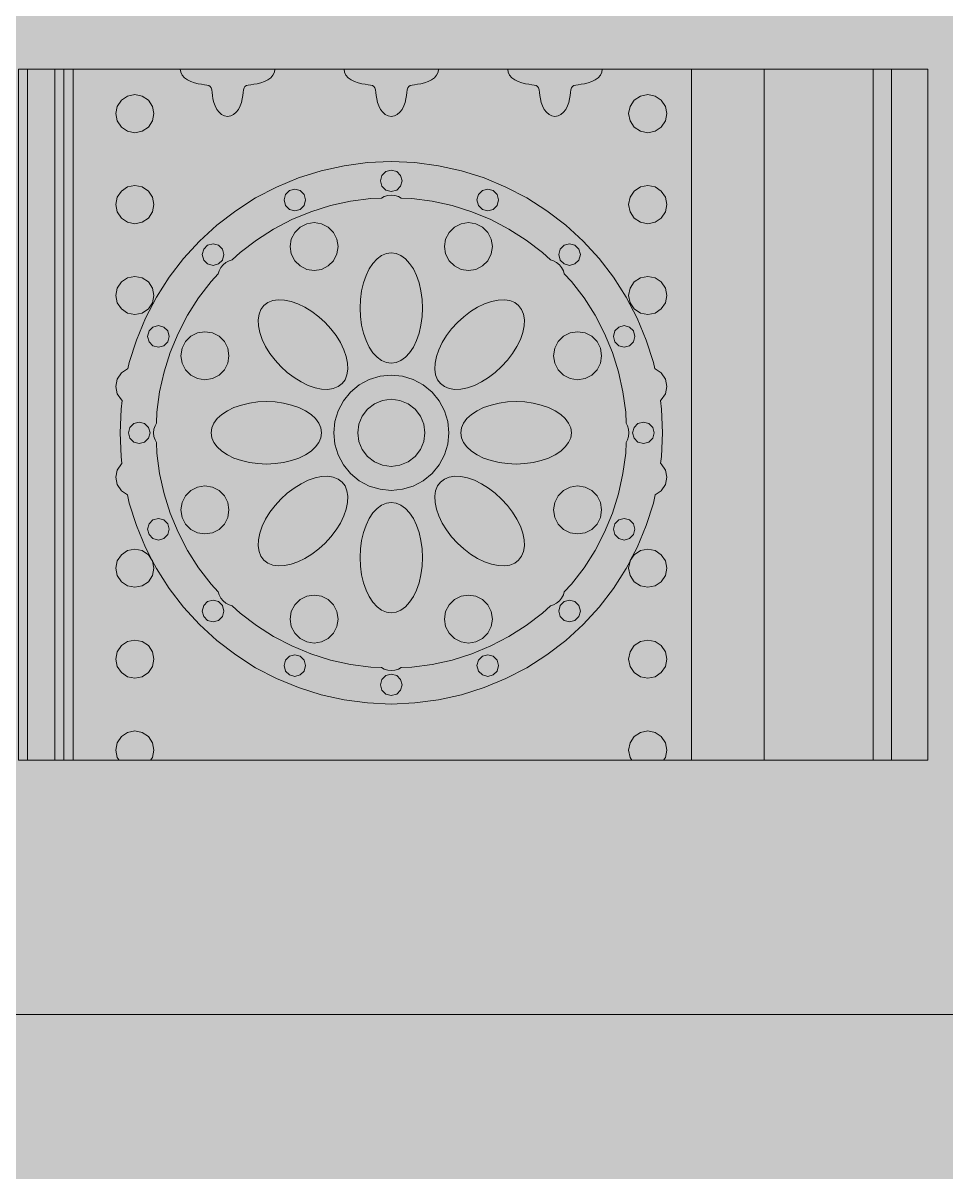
# Model space of a CAD drawing. Header units: millimetres. Extents: x -2412 to 16214, y -1176 to 12021.
# Drawn here: x 9469 to 10244, y 3486 to 4451 of the extents above; entities that cross this region are included whole.
import ezdxf

# ---------------------------------------------------------------- set-up
doc = ezdxf.new("R2010")
doc.units = ezdxf.units.MM
for name, color, linetype, lineweight, true_color in [('00_WHITE_BACKGROUND', 7, 'Continuous', 18, 0xffffff), ('01_STRUCTURE', 7, 'Continuous', 18, 0x000000), ('03_FRAMES_DOORS', 7, 'Continuous', 18, 0x000000), ('06_ORNAMENT', 7, 'Continuous', 18, 0x000000), ('07_RAILINGS', 7, 'Continuous', 18, 0x000000)]:
    doc.layers.add(name, color=color, linetype=linetype, lineweight=lineweight, true_color=true_color)

msp = doc.modelspace()

# ---------------------------------------------------------------- linework, layer by layer
at = {"layer": '00_WHITE_BACKGROUND', "lineweight": 18, "true_color": 0xffffff}
msp.add_solid([(-2412.2137, -1175.5725), (16213.7405, -1175.5725), (-2412.2137, 12015.2672), (16213.7405, 12015.2672)], dxfattribs=at)
at = {"layer": '01_STRUCTURE', "color": 7, "lineweight": 18, "true_color": 0x000000}
for points in [[(10183.2061, 4412.2137), (10183.2061, 3832.0611)], [(10198.4733, 3832.0611), (10229.0076, 3832.0611), (10229.0076, 4412.2137), (10198.4733, 4412.2137)]]:
    msp.add_lwpolyline(points, dxfattribs=at)
at = {"layer": '03_FRAMES_DOORS', "color": 7, "lineweight": 18, "true_color": 0x000000}
msp.add_lwpolyline([(9465.6489, 4412.2137), (9465.6489, 3832.0611), (9473.2824, 3832.0611), (9473.2824, 4412.2137)], close=True, dxfattribs=at)
for points in [[(9503.8168, 4412.2137), (9503.8168, 3832.0611)], [(9511.4504, 3832.0611), (9511.4504, 4412.2137)], [(10030.5344, 3832.0611), (10030.5344, 4412.2137)], [(10091.6031, 3832.0611), (10091.6031, 4412.2137)]]:
    msp.add_lwpolyline(points, dxfattribs=at)
at = {"layer": '06_ORNAMENT', "color": 7, "lineweight": 18, "true_color": 0x000000}
for points in [[(9601.5267, 4412.2137), (9601.9389, 4409.6336), (9603.1298, 4407.2061), (9605.0229, 4405.0076), (9607.4809, 4403.1756), (9610.3206, 4401.7252), (9613.3435, 4400.6718), (9616.3817, 4399.9542), (9619.2214, 4399.5115), (9621.7405, 4399.1908), (9623.8321, 4398.8702), (9625.4656, 4398.3969), (9626.626, 4397.6183), (9627.4046, 4396.458), (9627.8779, 4394.8244), (9628.1985, 4392.7328), (9628.5191, 4390.2137), (9628.9618, 4387.374), (9629.6794, 4384.3359), (9630.7328, 4381.313), (9632.1832, 4378.4733), (9634.0153, 4376.0153), (9636.2137, 4374.1221), (9638.6412, 4372.9313), (9641.2214, 4372.5191), (9643.8015, 4372.9313), (9646.229, 4374.1221), (9648.4275, 4376.0153), (9650.2595, 4378.4733), (9651.7099, 4381.313), (9652.7634, 4384.3359), (9653.4809, 4387.374), (9653.9237, 4390.2137), (9654.2443, 4392.7328), (9654.5649, 4394.8244), (9655.0382, 4396.458), (9655.8168, 4397.6183), (9656.9771, 4398.3969), (9658.6107, 4398.8702), (9660.7023, 4399.1908), (9663.2214, 4399.5115), (9666.0611, 4399.9542), (9669.0992, 4400.6718), (9672.1221, 4401.7252), (9674.9618, 4403.1756), (9677.4198, 4405.0076), (9679.313, 4407.2061), (9680.5038, 4409.6336), (9680.916, 4412.2137)], [(9738.9313, 4412.2137), (9739.3435, 4409.6336), (9740.5344, 4407.2061), (9742.4275, 4405.0076), (9744.8855, 4403.1756), (9747.7252, 4401.7252), (9750.7481, 4400.6718), (9753.7863, 4399.9542), (9756.626, 4399.5115), (9759.145, 4399.1908), (9761.2366, 4398.8702), (9762.8702, 4398.3969), (9764.0305, 4397.6183), (9764.8092, 4396.458), (9765.2824, 4394.8244), (9765.6031, 4392.7328), (9765.9237, 4390.2137), (9766.3664, 4387.374), (9767.084, 4384.3359), (9768.1374, 4381.313), (9769.5878, 4378.4733), (9771.4198, 4376.0153), (9773.6183, 4374.1221), (9776.0458, 4372.9313), (9778.626, 4372.5191), (9781.2061, 4372.9313), (9783.6336, 4374.1221), (9785.8321, 4376.0153), (9787.6641, 4378.4733), (9789.1145, 4381.313), (9790.1679, 4384.3359), (9790.8855, 4387.374), (9791.3282, 4390.2137), (9791.6489, 4392.7328), (9791.9695, 4394.8244), (9792.4427, 4396.458), (9793.2214, 4397.6183), (9794.3817, 4398.3969), (9796.0153, 4398.8702), (9798.1069, 4399.1908), (9800.626, 4399.5115), (9803.4656, 4399.9542), (9806.5038, 4400.6718), (9809.5267, 4401.7252), (9812.3664, 4403.1756), (9814.8244, 4405.0076), (9816.7176, 4407.2061), (9817.9084, 4409.6336), (9818.3206, 4412.2137)], [(9547.3282, 4374.855), (9548.5496, 4368.7328), (9552.0305, 4363.5267), (9557.2214, 4360.0458), (9563.3588, 4358.8244), (9569.4962, 4360.0458), (9574.687, 4363.5267), (9578.1679, 4368.7328), (9579.3893, 4374.855), (9578.1679, 4380.9924), (9574.687, 4386.1985), (9569.4962, 4389.6641), (9563.3588, 4390.8855), (9557.2214, 4389.6641), (9552.0305, 4386.1985), (9548.5496, 4380.9924)], [(9977.8626, 4374.855), (9979.084, 4368.7328), (9982.5649, 4363.5267), (9987.7557, 4360.0458), (9993.8931, 4358.8244), (10000.0305, 4360.0458), (10005.2214, 4363.5267), (10008.7023, 4368.7328), (10009.9237, 4374.855), (10008.7023, 4380.9924), (10005.2214, 4386.1985), (10000.0305, 4389.6641), (9993.8931, 4390.8855), (9987.7557, 4389.6641), (9982.5649, 4386.1985), (9979.084, 4380.9924)], [(9769.5573, 4318.4733), (9770.7786, 4313.9389), (9774.0916, 4310.626), (9778.626, 4309.4046), (9783.1603, 4310.626), (9786.4733, 4313.9389), (9787.6947, 4318.4733), (9786.4733, 4323.0076), (9783.1603, 4326.3206), (9778.626, 4327.542), (9774.0916, 4326.3206), (9770.7786, 4323.0076)], [(9547.3282, 4298.5191), (9548.5496, 4292.3969), (9552.0305, 4287.1908), (9557.2214, 4283.7099), (9563.3588, 4282.4885), (9569.4962, 4283.7099), (9574.687, 4287.1908), (9578.1679, 4292.3969), (9579.3893, 4298.5191), (9578.1679, 4304.6565), (9574.687, 4309.8626), (9569.4962, 4313.3282), (9563.3588, 4314.5496), (9557.2214, 4313.3282), (9552.0305, 4309.8626), (9548.5496, 4304.6565)], [(9977.8626, 4298.5191), (9979.084, 4292.3969), (9982.5649, 4287.1908), (9987.7557, 4283.7099), (9993.8931, 4282.4885), (10000.0305, 4283.7099), (10005.2214, 4287.1908), (10008.7023, 4292.3969), (10009.9237, 4298.5191), (10008.7023, 4304.6565), (10005.2214, 4309.8626), (10000.0305, 4313.3282), (9993.8931, 4314.5496), (9987.7557, 4313.3282), (9982.5649, 4309.8626), (9979.084, 4304.6565)], [(9579.1145, 4106.8702), (9579.4198, 4103.8779), (9580.3053, 4100.9466), (9581.4809, 4098.687), (9581.8779, 4089.6641), (9584.1374, 4072.5802), (9587.8626, 4055.7557), (9593.0382, 4039.3282), (9599.6336, 4023.4046), (9607.5878, 4008.1221), (9616.8397, 3993.5878), (9627.3282, 3979.9237), (9633.4351, 3973.2672), (9634.1985, 3970.8092), (9635.6489, 3968.1221), (9637.5573, 3965.8015), (9639.8779, 3963.8931), (9642.5649, 3962.4427), (9645.0229, 3961.6794), (9651.6794, 3955.5725), (9665.3435, 3945.084), (9679.8779, 3935.8321), (9695.1603, 3927.8779), (9711.084, 3921.2824), (9727.5115, 3916.1069), (9744.3359, 3912.3817), (9761.4198, 3910.1221), (9770.4427, 3909.7252), (9772.7023, 3908.5496), (9775.6336, 3907.6489), (9778.626, 3907.3588), (9781.6183, 3907.6489), (9784.5496, 3908.5496), (9786.8092, 3909.7252), (9795.8321, 3910.1221), (9812.916, 3912.3817), (9829.7405, 3916.1069), (9846.1679, 3921.2824), (9862.0916, 3927.8779), (9877.374, 3935.8321), (9891.9084, 3945.084), (9905.5725, 3955.5725), (9912.229, 3961.6794), (9914.687, 3962.4427), (9917.374, 3963.8931), (9919.6947, 3965.8015), (9921.6031, 3968.1221), (9923.0534, 3970.8092), (9923.8168, 3973.2672), (9929.9237, 3979.9237), (9940.4122, 3993.5878), (9949.6641, 4008.1221), (9957.6183, 4023.4046), (9964.2137, 4039.3282), (9969.3893, 4055.7557), (9973.1145, 4072.5802), (9975.374, 4089.6641), (9975.771, 4098.687), (9976.9466, 4100.9466), (9977.8473, 4103.8779), (9978.1374, 4106.8702), (9977.8473, 4109.8626), (9976.9466, 4112.7939), (9975.771, 4115.0534), (9975.374, 4124.0763), (9973.1145, 4141.1603), (9969.3893, 4157.9847), (9964.2137, 4174.4122), (9957.6183, 4190.3359), (9949.6641, 4205.6183), (9940.4122, 4220.1527), (9929.9237, 4233.8168), (9923.8168, 4240.4733), (9923.0534, 4242.9313), (9921.6031, 4245.6183), (9919.6947, 4247.9389), (9917.374, 4249.8473), (9914.687, 4251.2977), (9912.229, 4252.0611), (9905.5725, 4258.1679), (9891.9084, 4268.6565), (9877.374, 4277.9084), (9862.0916, 4285.8626), (9846.1679, 4292.458), (9829.7405, 4297.6336), (9812.916, 4301.3588), (9795.8321, 4303.6183), (9786.8092, 4304.0153), (9784.5496, 4305.1908), (9781.6183, 4306.0763), (9778.626, 4306.3817), (9775.6336, 4306.0763), (9772.7023, 4305.1908), (9770.4427, 4304.0153), (9761.4198, 4303.6183), (9744.3359, 4301.3588), (9727.5115, 4297.6336), (9711.084, 4292.458), (9695.1603, 4285.8626), (9679.8779, 4277.9084), (9665.3435, 4268.6565), (9651.6794, 4258.1679), (9645.0229, 4252.0611), (9642.5649, 4251.2977), (9639.8779, 4249.8473), (9637.5573, 4247.9389), (9635.6489, 4245.6183), (9634.1985, 4242.9313), (9633.4351, 4240.4733), (9627.3282, 4233.8168), (9616.8397, 4220.1527), (9607.5878, 4205.6183), (9599.6336, 4190.3359), (9593.0382, 4174.4122), (9587.8626, 4157.9847), (9584.1374, 4141.1603), (9581.8779, 4124.0763), (9581.4809, 4115.0534), (9580.3053, 4112.7939), (9579.4198, 4109.8626)], [(9688.5802, 4302.3664), (9689.8015, 4297.8321), (9693.1145, 4294.5191), (9697.6489, 4293.2977), (9702.1832, 4294.5191), (9705.4962, 4297.8321), (9706.7176, 4302.3664), (9705.4962, 4306.9008), (9702.1832, 4310.2137), (9697.6489, 4311.4351), (9693.1145, 4310.2137), (9689.8015, 4306.9008)], [(9850.5344, 4302.3664), (9851.7557, 4297.8321), (9855.0687, 4294.5191), (9859.6031, 4293.2977), (9864.1374, 4294.5191), (9867.4504, 4297.8321), (9868.6718, 4302.3664), (9867.4504, 4306.9008), (9864.1374, 4310.2137), (9859.6031, 4311.4351), (9855.0687, 4310.2137), (9851.7557, 4306.9008)], [(9693.6947, 4263.2672), (9694.6718, 4257.0382), (9697.542, 4251.4198), (9702, 4246.9618), (9707.6183, 4244.1069), (9713.8473, 4243.1145), (9720.0763, 4244.1069), (9725.6947, 4246.9618), (9730.1527, 4251.4198), (9733.0076, 4257.0382), (9734, 4263.2672), (9733.0076, 4269.4962), (9730.1527, 4275.1145), (9725.6947, 4279.5725), (9720.0763, 4282.4275), (9713.8473, 4283.4198), (9707.6183, 4282.4275), (9702, 4279.5725), (9697.542, 4275.1145), (9694.6718, 4269.4962)], [(9823.2519, 4263.2672), (9824.2443, 4257.0382), (9827.0992, 4251.4198), (9831.5573, 4246.9618), (9837.1756, 4244.1069), (9843.4046, 4243.1145), (9849.6336, 4244.1069), (9855.2519, 4246.9618), (9859.7099, 4251.4198), (9862.5802, 4257.0382), (9863.5573, 4263.2672), (9862.5802, 4269.4962), (9859.7099, 4275.1145), (9855.2519, 4279.5725), (9849.6336, 4282.4275), (9843.4046, 4283.4198), (9837.1756, 4282.4275), (9831.5573, 4279.5725), (9827.0992, 4275.1145), (9824.2443, 4269.4962)], [(9619.9389, 4256.4885), (9621.145, 4251.9542), (9624.4733, 4248.6412), (9629.0076, 4247.4198), (9633.542, 4248.6412), (9636.855, 4251.9542), (9638.0763, 4256.4885), (9636.855, 4261.0229), (9633.542, 4264.3511), (9629.0076, 4265.5573), (9624.4733, 4264.3511), (9621.145, 4261.0229)], [(9919.1908, 4256.4885), (9920.3969, 4251.9542), (9923.7252, 4248.6412), (9928.2595, 4247.4198), (9932.7939, 4248.6412), (9936.1069, 4251.9542), (9937.3282, 4256.4885), (9936.1069, 4261.0229), (9932.7939, 4264.3511), (9928.2595, 4265.5573), (9923.7252, 4264.3511), (9920.3969, 4261.0229)], [(9752.4275, 4211.6641), (9752.7481, 4204.4122), (9753.7099, 4197.3435), (9755.2824, 4190.626), (9757.4351, 4184.4122), (9760.1069, 4178.8855), (9763.2214, 4174.1679), (9766.7328, 4170.3664), (9770.5344, 4167.5878), (9774.5344, 4165.8779), (9778.626, 4165.313), (9782.7176, 4165.8779), (9786.7176, 4167.5878), (9790.5191, 4170.3664), (9794.0305, 4174.1679), (9797.145, 4178.8855), (9799.8168, 4184.4122), (9801.9695, 4190.626), (9803.542, 4197.3435), (9804.5038, 4204.4122), (9804.8244, 4211.6641), (9804.5038, 4218.916), (9803.542, 4225.9847), (9801.9695, 4232.7023), (9799.8168, 4238.916), (9797.145, 4244.4427), (9794.0305, 4249.1603), (9790.5191, 4252.9618), (9786.7176, 4255.7405), (9782.7176, 4257.4504), (9778.626, 4258.0153), (9774.5344, 4257.4504), (9770.5344, 4255.7405), (9766.7328, 4252.9618), (9763.2214, 4249.1603), (9760.1069, 4244.4427), (9757.4351, 4238.916), (9755.2824, 4232.7023), (9753.7099, 4225.9847), (9752.7481, 4218.916)], [(9547.3282, 4222.1832), (9548.5496, 4216.0611), (9552.0305, 4210.855), (9557.2214, 4207.374), (9563.3588, 4206.1527), (9569.4962, 4207.374), (9574.687, 4210.855), (9578.1679, 4216.0611), (9579.3893, 4222.1832), (9578.1679, 4228.3206), (9574.687, 4233.5267), (9569.4962, 4236.9924), (9563.3588, 4238.2137), (9557.2214, 4236.9924), (9552.0305, 4233.5267), (9548.5496, 4228.3206)], [(9977.8626, 4222.1832), (9979.084, 4216.0611), (9982.5649, 4210.855), (9987.7557, 4207.374), (9993.8931, 4206.1527), (10000.0305, 4207.374), (10005.2214, 4210.855), (10008.7023, 4216.0611), (10009.9237, 4222.1832), (10008.7023, 4228.3206), (10005.2214, 4233.5267), (10000.0305, 4236.9924), (9993.8931, 4238.2137), (9987.7557, 4236.9924), (9982.5649, 4233.5267), (9979.084, 4228.3206)], [(9666.916, 4201.7557), (9667.1145, 4196.5954), (9668.2443, 4191.0534), (9670.2748, 4185.2519), (9673.145, 4179.3435), (9676.7786, 4173.4809), (9681.0992, 4167.8015), (9686, 4162.4427), (9691.3588, 4157.542), (9697.0382, 4153.2214), (9702.9008, 4149.5878), (9708.8092, 4146.7176), (9714.5954, 4144.7023), (9720.1527, 4143.5725), (9725.313, 4143.3588), (9729.9695, 4144.0763), (9734, 4145.6947), (9737.2977, 4148.1985), (9739.8015, 4151.4962), (9741.4198, 4155.5267), (9742.1374, 4160.1832), (9741.9237, 4165.3435), (9740.7939, 4170.9008), (9738.7786, 4176.687), (9735.9084, 4182.5954), (9732.2748, 4188.458), (9727.9542, 4194.1374), (9723.0534, 4199.4962), (9717.6947, 4204.3969), (9712.0153, 4208.7176), (9706.1527, 4212.3511), (9700.2443, 4215.2214), (9694.4427, 4217.2519), (9688.9008, 4218.3817), (9683.7405, 4218.5802), (9679.084, 4217.8626), (9675.0534, 4216.2443), (9671.7557, 4213.7405), (9669.2519, 4210.4427), (9667.6336, 4206.4122)], [(9815.1145, 4160.1832), (9815.8321, 4155.5267), (9817.4504, 4151.4962), (9819.9542, 4148.1985), (9823.2519, 4145.6947), (9827.2824, 4144.0763), (9831.9389, 4143.3588), (9837.0992, 4143.5725), (9842.6565, 4144.7023), (9848.4427, 4146.7176), (9854.3511, 4149.5878), (9860.2137, 4153.2214), (9865.8931, 4157.542), (9871.2519, 4162.4427), (9876.1527, 4167.8015), (9880.4733, 4173.4809), (9884.1069, 4179.3435), (9886.9771, 4185.2519), (9889.0076, 4191.0534), (9890.1374, 4196.5954), (9890.3359, 4201.7557), (9889.6183, 4206.4122), (9888, 4210.4427), (9885.4962, 4213.7405), (9882.1985, 4216.2443), (9878.1679, 4217.8626), (9873.5267, 4218.5802), (9868.3511, 4218.3817), (9862.8092, 4217.2519), (9857.0076, 4215.2214), (9851.0992, 4212.3511), (9845.2366, 4208.7176), (9839.5573, 4204.3969), (9834.1985, 4199.4962), (9829.2977, 4194.1374), (9824.9771, 4188.458), (9821.3435, 4182.5954), (9818.4733, 4176.687), (9816.458, 4170.9008), (9815.3282, 4165.3435)], [(9574.0611, 4187.8473), (9575.2824, 4183.313), (9578.5954, 4180), (9583.1298, 4178.7786), (9587.6641, 4180), (9590.9771, 4183.313), (9592.1985, 4187.8473), (9590.9771, 4192.3817), (9587.6641, 4195.6947), (9583.1298, 4196.916), (9578.5954, 4195.6947), (9575.2824, 4192.3817)], [(9602.0763, 4171.6489), (9603.0687, 4165.4198), (9605.9237, 4159.8015), (9610.3817, 4155.3435), (9616, 4152.4885), (9622.229, 4151.4962), (9628.458, 4152.4885), (9634.0763, 4155.3435), (9638.5344, 4159.8015), (9641.3893, 4165.4198), (9642.3817, 4171.6489), (9641.3893, 4177.8779), (9638.5344, 4183.4962), (9634.0763, 4187.9542), (9628.458, 4190.8244), (9622.229, 4191.8015), (9616, 4190.8244), (9610.3817, 4187.9542), (9605.9237, 4183.4962), (9603.0687, 4177.8779)], [(9914.8702, 4171.6489), (9915.8626, 4165.4198), (9918.7176, 4159.8015), (9923.1756, 4155.3435), (9928.7939, 4152.4885), (9935.0229, 4151.4962), (9941.2519, 4152.4885), (9946.8702, 4155.3435), (9951.3282, 4159.8015), (9954.1832, 4165.4198), (9955.1756, 4171.6489), (9954.1832, 4177.8779), (9951.3282, 4183.4962), (9946.8702, 4187.9542), (9941.2519, 4190.8244), (9935.0229, 4191.8015), (9928.7939, 4190.8244), (9923.1756, 4187.9542), (9918.7176, 4183.4962), (9915.8626, 4177.8779)], [(9965.0534, 4187.8473), (9966.2748, 4183.313), (9969.5878, 4180), (9974.1221, 4178.7786), (9978.6565, 4180), (9981.9695, 4183.313), (9983.1908, 4187.8473), (9981.9695, 4192.3817), (9978.6565, 4195.6947), (9974.1221, 4196.916), (9969.5878, 4195.6947), (9966.2748, 4192.3817)], [(9730.2595, 4106.8702), (9731.1908, 4097.4351), (9733.9389, 4088.3664), (9738.4122, 4080), (9744.4275, 4072.6718), (9751.7557, 4066.6565), (9760.1221, 4062.1832), (9769.1908, 4059.4351), (9778.626, 4058.5038), (9788.0611, 4059.4351), (9797.1298, 4062.1832), (9805.4962, 4066.6565), (9812.8244, 4072.6718), (9818.8397, 4080), (9823.313, 4088.3664), (9826.0611, 4097.4351), (9826.9924, 4106.8702), (9826.0611, 4116.3053), (9823.313, 4125.374), (9818.8397, 4133.7405), (9812.8244, 4141.0687), (9805.4962, 4147.084), (9797.1298, 4151.5573), (9788.0611, 4154.3053), (9778.626, 4155.2366), (9769.1908, 4154.3053), (9760.1221, 4151.5573), (9751.7557, 4147.084), (9744.4275, 4141.0687), (9738.4122, 4133.7405), (9733.9389, 4125.374), (9731.1908, 4116.3053)], [(9627.4809, 4106.8702), (9628.0458, 4102.7786), (9629.7557, 4098.7786), (9632.5344, 4094.9771), (9636.3359, 4091.4656), (9641.0534, 4088.3511), (9646.5802, 4085.6794), (9652.7939, 4083.5267), (9659.5115, 4081.9542), (9666.5802, 4080.9924), (9673.8321, 4080.6718), (9681.084, 4080.9924), (9688.1527, 4081.9542), (9694.8702, 4083.5267), (9701.084, 4085.6794), (9706.6107, 4088.3511), (9711.3282, 4091.4656), (9715.1298, 4094.9771), (9717.9084, 4098.7786), (9719.6183, 4102.7786), (9720.1832, 4106.8702), (9719.6183, 4110.9618), (9717.9084, 4114.9618), (9715.1298, 4118.7634), (9711.3282, 4122.2748), (9706.6107, 4125.3893), (9701.084, 4128.0611), (9694.8702, 4130.2137), (9688.1527, 4131.7863), (9681.084, 4132.7481), (9673.8321, 4133.0687), (9666.5802, 4132.7481), (9659.5115, 4131.7863), (9652.7939, 4130.2137), (9646.5802, 4128.0611), (9641.0534, 4125.3893), (9636.3359, 4122.2748), (9632.5344, 4118.7634), (9629.7557, 4114.9618), (9628.0458, 4110.9618)], [(9750.4122, 4106.8702), (9751.374, 4099.5725), (9754.1985, 4092.7634), (9758.6718, 4086.916), (9764.5191, 4082.4427), (9771.3282, 4079.6183), (9778.626, 4078.6565), (9785.9237, 4079.6183), (9792.7328, 4082.4427), (9798.5802, 4086.916), (9803.0534, 4092.7634), (9805.8779, 4099.5725), (9806.8397, 4106.8702), (9805.8779, 4114.1679), (9803.0534, 4120.9771), (9798.5802, 4126.8244), (9792.7328, 4131.2977), (9785.9237, 4134.1221), (9778.626, 4135.084), (9771.3282, 4134.1221), (9764.5191, 4131.2977), (9758.6718, 4126.8244), (9754.1985, 4120.9771), (9751.374, 4114.1679)], [(9837.0687, 4106.8702), (9837.6336, 4102.7786), (9839.3435, 4098.7786), (9842.1221, 4094.9771), (9845.9237, 4091.4656), (9850.6412, 4088.3511), (9856.1679, 4085.6794), (9862.3817, 4083.5267), (9869.0992, 4081.9542), (9876.1679, 4080.9924), (9883.4198, 4080.6718), (9890.6718, 4080.9924), (9897.7405, 4081.9542), (9904.458, 4083.5267), (9910.6718, 4085.6794), (9916.1985, 4088.3511), (9920.916, 4091.4656), (9924.7176, 4094.9771), (9927.4962, 4098.7786), (9929.2061, 4102.7786), (9929.771, 4106.8702), (9929.2061, 4110.9618), (9927.4962, 4114.9618), (9924.7176, 4118.7634), (9920.916, 4122.2748), (9916.1985, 4125.3893), (9910.6718, 4128.0611), (9904.458, 4130.2137), (9897.7405, 4131.7863), (9890.6718, 4132.7481), (9883.4198, 4133.0687), (9876.1679, 4132.7481), (9869.0992, 4131.7863), (9862.3817, 4130.2137), (9856.1679, 4128.0611), (9850.6412, 4125.3893), (9845.9237, 4122.2748), (9842.1221, 4118.7634), (9839.3435, 4114.9618), (9837.6336, 4110.9618)], [(9557.9542, 4106.8702), (9559.1756, 4102.3359), (9562.4885, 4099.0229), (9567.0229, 4097.8015), (9571.5573, 4099.0229), (9574.8702, 4102.3359), (9576.0916, 4106.8702), (9574.8702, 4111.4046), (9571.5573, 4114.7176), (9567.0229, 4115.9389), (9562.4885, 4114.7176), (9559.1756, 4111.4046)], [(9981.1603, 4106.8702), (9982.3817, 4102.3359), (9985.6947, 4099.0229), (9990.229, 4097.8015), (9994.7634, 4099.0229), (9998.0763, 4102.3359), (9999.2977, 4106.8702), (9998.0763, 4111.4046), (9994.7634, 4114.7176), (9990.229, 4115.9389), (9985.6947, 4114.7176), (9982.3817, 4111.4046)], [(9602.0763, 4042.0916), (9603.0687, 4035.8626), (9605.9237, 4030.2443), (9610.3817, 4025.7863), (9616, 4022.916), (9622.229, 4021.9389), (9628.458, 4022.916), (9634.0763, 4025.7863), (9638.5344, 4030.2443), (9641.3893, 4035.8626), (9642.3817, 4042.0916), (9641.3893, 4048.3206), (9638.5344, 4053.9389), (9634.0763, 4058.3969), (9628.458, 4061.2519), (9622.229, 4062.2443), (9616, 4061.2519), (9610.3817, 4058.3969), (9605.9237, 4053.9389), (9603.0687, 4048.3206)], [(9666.916, 4011.9695), (9667.6336, 4007.3282), (9669.2519, 4003.2977), (9671.7557, 4000), (9675.0534, 3997.4962), (9679.084, 3995.8779), (9683.7405, 3995.1603), (9688.9008, 3995.3588), (9694.4427, 3996.4885), (9700.2443, 3998.5191), (9706.1527, 4001.3893), (9712.0153, 4005.0229), (9717.6947, 4009.3435), (9723.0534, 4014.2443), (9727.9542, 4019.6031), (9732.2748, 4025.2824), (9735.9084, 4031.145), (9738.7786, 4037.0534), (9740.7939, 4042.8397), (9741.9237, 4048.3969), (9742.1374, 4053.5573), (9741.4198, 4058.2137), (9739.8015, 4062.2443), (9737.2977, 4065.542), (9734, 4068.0458), (9729.9695, 4069.6641), (9725.313, 4070.3817), (9720.1527, 4070.1679), (9714.5954, 4069.0382), (9708.8092, 4067.0229), (9702.9008, 4064.1527), (9697.0382, 4060.5191), (9691.3588, 4056.1985), (9686, 4051.2977), (9681.0992, 4045.9389), (9676.7786, 4040.2595), (9673.145, 4034.3969), (9670.2748, 4028.4885), (9668.2443, 4022.687), (9667.1145, 4017.145)], [(9815.1145, 4053.5573), (9815.3282, 4048.3969), (9816.458, 4042.8397), (9818.4733, 4037.0534), (9821.3435, 4031.145), (9824.9771, 4025.2824), (9829.2977, 4019.6031), (9834.1985, 4014.2443), (9839.5573, 4009.3435), (9845.2366, 4005.0229), (9851.0992, 4001.3893), (9857.0076, 3998.5191), (9862.8092, 3996.4885), (9868.3511, 3995.3588), (9873.5267, 3995.1603), (9878.1679, 3995.8779), (9882.1985, 3997.4962), (9885.4962, 4000), (9888, 4003.2977), (9889.6183, 4007.3282), (9890.3359, 4011.9695), (9890.1374, 4017.145), (9889.0076, 4022.687), (9886.9771, 4028.4885), (9884.1069, 4034.3969), (9880.4733, 4040.2595), (9876.1527, 4045.9389), (9871.2519, 4051.2977), (9865.8931, 4056.1985), (9860.2137, 4060.5191), (9854.3511, 4064.1527), (9848.4427, 4067.0229), (9842.6565, 4069.0382), (9837.0992, 4070.1679), (9831.9389, 4070.3817), (9827.2824, 4069.6641), (9823.2519, 4068.0458), (9819.9542, 4065.542), (9817.4504, 4062.2443), (9815.8321, 4058.2137)], [(9914.8702, 4042.0916), (9915.8626, 4035.8626), (9918.7176, 4030.2443), (9923.1756, 4025.7863), (9928.7939, 4022.916), (9935.0229, 4021.9389), (9941.2519, 4022.916), (9946.8702, 4025.7863), (9951.3282, 4030.2443), (9954.1832, 4035.8626), (9955.1756, 4042.0916), (9954.1832, 4048.3206), (9951.3282, 4053.9389), (9946.8702, 4058.3969), (9941.2519, 4061.2519), (9935.0229, 4062.2443), (9928.7939, 4061.2519), (9923.1756, 4058.3969), (9918.7176, 4053.9389), (9915.8626, 4048.3206)], [(9752.4275, 4002.0763), (9752.7481, 3994.8244), (9753.7099, 3987.7557), (9755.2824, 3981.0382), (9757.4351, 3974.8244), (9760.1069, 3969.2977), (9763.2214, 3964.5802), (9766.7328, 3960.7786), (9770.5344, 3958), (9774.5344, 3956.2901), (9778.626, 3955.7252), (9782.7176, 3956.2901), (9786.7176, 3958), (9790.5191, 3960.7786), (9794.0305, 3964.5802), (9797.145, 3969.2977), (9799.8168, 3974.8244), (9801.9695, 3981.0382), (9803.542, 3987.7557), (9804.5038, 3994.8244), (9804.8244, 4002.0763), (9804.5038, 4009.3282), (9803.542, 4016.3969), (9801.9695, 4023.1145), (9799.8168, 4029.3282), (9797.145, 4034.855), (9794.0305, 4039.5725), (9790.5191, 4043.374), (9786.7176, 4046.1527), (9782.7176, 4047.8626), (9778.626, 4048.4275), (9774.5344, 4047.8626), (9770.5344, 4046.1527), (9766.7328, 4043.374), (9763.2214, 4039.5725), (9760.1069, 4034.855), (9757.4351, 4029.3282), (9755.2824, 4023.1145), (9753.7099, 4016.3969), (9752.7481, 4009.3282)], [(9574.0611, 4025.8931), (9575.2824, 4021.3588), (9578.5954, 4018.0458), (9583.1298, 4016.8244), (9587.6641, 4018.0458), (9590.9771, 4021.3588), (9592.1985, 4025.8931), (9590.9771, 4030.4275), (9587.6641, 4033.7405), (9583.1298, 4034.9618), (9578.5954, 4033.7405), (9575.2824, 4030.4275)], [(9965.0534, 4025.8931), (9966.2748, 4021.3588), (9969.5878, 4018.0458), (9974.1221, 4016.8244), (9978.6565, 4018.0458), (9981.9695, 4021.3588), (9983.1908, 4025.8931), (9981.9695, 4030.4275), (9978.6565, 4033.7405), (9974.1221, 4034.9618), (9969.5878, 4033.7405), (9966.2748, 4030.4275)], [(9619.9389, 3957.2366), (9621.145, 3952.7176), (9624.4733, 3949.3893), (9629.0076, 3948.1679), (9633.542, 3949.3893), (9636.855, 3952.7176), (9638.0763, 3957.2366), (9636.855, 3961.771), (9633.542, 3965.0992), (9629.0076, 3966.3053), (9624.4733, 3965.0992), (9621.145, 3961.771)], [(9693.6947, 3950.4733), (9694.6718, 3944.2443), (9697.542, 3938.626), (9702, 3934.1679), (9707.6183, 3931.313), (9713.8473, 3930.3206), (9720.0763, 3931.313), (9725.6947, 3934.1679), (9730.1527, 3938.626), (9733.0076, 3944.2443), (9734, 3950.4733), (9733.0076, 3956.7023), (9730.1527, 3962.3206), (9725.6947, 3966.7786), (9720.0763, 3969.6336), (9713.8473, 3970.626), (9707.6183, 3969.6336), (9702, 3966.7786), (9697.542, 3962.3206), (9694.6718, 3956.7023)], [(9823.2519, 3950.4733), (9824.2443, 3944.2443), (9827.0992, 3938.626), (9831.5573, 3934.1679), (9837.1756, 3931.313), (9843.4046, 3930.3206), (9849.6336, 3931.313), (9855.2519, 3934.1679), (9859.7099, 3938.626), (9862.5802, 3944.2443), (9863.5573, 3950.4733), (9862.5802, 3956.7023), (9859.7099, 3962.3206), (9855.2519, 3966.7786), (9849.6336, 3969.6336), (9843.4046, 3970.626), (9837.1756, 3969.6336), (9831.5573, 3966.7786), (9827.0992, 3962.3206), (9824.2443, 3956.7023)], [(9919.1908, 3957.2366), (9920.3969, 3952.7176), (9923.7252, 3949.3893), (9928.2595, 3948.1679), (9932.7939, 3949.3893), (9936.1069, 3952.7176), (9937.3282, 3957.2366), (9936.1069, 3961.771), (9932.7939, 3965.0992), (9928.2595, 3966.3053), (9923.7252, 3965.0992), (9920.3969, 3961.771)], [(9547.3282, 3916.8397), (9548.5496, 3910.7176), (9552.0305, 3905.5115), (9557.2214, 3902.0305), (9563.3588, 3900.8092), (9569.4962, 3902.0305), (9574.687, 3905.5115), (9578.1679, 3910.7176), (9579.3893, 3916.8397), (9578.1679, 3922.9771), (9574.687, 3928.1832), (9569.4962, 3931.6489), (9563.3588, 3932.8702), (9557.2214, 3931.6489), (9552.0305, 3928.1832), (9548.5496, 3922.9771)], [(9977.8626, 3916.8397), (9979.084, 3910.7176), (9982.5649, 3905.5115), (9987.7557, 3902.0305), (9993.8931, 3900.8092), (10000.0305, 3902.0305), (10005.2214, 3905.5115), (10008.7023, 3910.7176), (10009.9237, 3916.8397), (10008.7023, 3922.9771), (10005.2214, 3928.1832), (10000.0305, 3931.6489), (9993.8931, 3932.8702), (9987.7557, 3931.6489), (9982.5649, 3928.1832), (9979.084, 3922.9771)], [(9688.5802, 3911.374), (9689.8015, 3906.8397), (9693.1145, 3903.5267), (9697.6489, 3902.3053), (9702.1832, 3903.5267), (9705.4962, 3906.8397), (9706.7176, 3911.374), (9705.4962, 3915.9084), (9702.1832, 3919.2214), (9697.6489, 3920.4427), (9693.1145, 3919.2214), (9689.8015, 3915.9084)], [(9850.5344, 3911.374), (9851.7557, 3906.8397), (9855.0687, 3903.5267), (9859.6031, 3902.3053), (9864.1374, 3903.5267), (9867.4504, 3906.8397), (9868.6718, 3911.374), (9867.4504, 3915.9084), (9864.1374, 3919.2214), (9859.6031, 3920.4427), (9855.0687, 3919.2214), (9851.7557, 3915.9084)], [(9769.5573, 3895.2672), (9770.7786, 3890.7328), (9774.0916, 3887.4198), (9778.626, 3886.1985), (9783.1603, 3887.4198), (9786.4733, 3890.7328), (9787.6947, 3895.2672), (9786.4733, 3899.8015), (9783.1603, 3903.1145), (9778.626, 3904.3359), (9774.0916, 3903.1145), (9770.7786, 3899.8015)]]:
    msp.add_lwpolyline(points, close=True, dxfattribs=at)
for points in [[(9876.3359, 4412.2137), (9876.7481, 4409.6336), (9877.9389, 4407.2061), (9879.8321, 4405.0076), (9882.2901, 4403.1756), (9885.1298, 4401.7252), (9888.1527, 4400.6718), (9891.1908, 4399.9542), (9894.0305, 4399.5115), (9896.5496, 4399.1908), (9898.6412, 4398.8702), (9900.2748, 4398.3969), (9901.4351, 4397.6183), (9902.2137, 4396.458), (9902.687, 4394.8244), (9903.0076, 4392.7328), (9903.3282, 4390.2137), (9903.771, 4387.374), (9904.4885, 4384.3359), (9905.542, 4381.313), (9906.9924, 4378.4733), (9908.8244, 4376.0153), (9911.0229, 4374.1221), (9913.4504, 4372.9313), (9916.0305, 4372.5191), (9918.6107, 4372.9313), (9921.0382, 4374.1221), (9923.2366, 4376.0153), (9925.0687, 4378.4733), (9926.5191, 4381.313), (9927.5725, 4384.3359), (9928.2901, 4387.374), (9928.7328, 4390.2137), (9929.0534, 4392.7328), (9929.374, 4394.8244), (9929.8473, 4396.458), (9930.626, 4397.6183), (9931.7863, 4398.3969), (9933.4198, 4398.8702), (9935.5115, 4399.1908), (9938.0305, 4399.5115), (9940.8702, 4399.9542), (9943.9084, 4400.6718), (9946.9313, 4401.7252), (9949.771, 4403.1756), (9952.229, 4405.0076), (9954.1221, 4407.2061), (9955.313, 4409.6336), (9955.7252, 4412.2137)], [(9979.2824, 3999.6031), (9985.0076, 4010.626), (9992.6107, 4028.9771), (9998.5954, 4047.9237), (10000.1069, 4054.7634), (10005.2214, 4058.1832), (10008.7023, 4063.3893), (10009.9237, 4069.5115), (10008.7023, 4075.6489), (10005.2214, 4080.855), (10004.7176, 4081.1908), (10005.4809, 4087.0229), (10006.3511, 4106.8702), (10005.4809, 4126.7176), (10004.5191, 4134.0458), (10005.2214, 4134.5191), (10008.7023, 4139.7252), (10009.9237, 4145.8473), (10008.7023, 4151.9847), (10005.2214, 4157.1908), (10000.0305, 4160.6565), (9999.7252, 4160.7176), (9998.5954, 4165.8168), (9992.6107, 4184.7634), (9985.0076, 4203.1145), (9975.8473, 4220.7328), (9965.1603, 4237.4809), (9953.0687, 4253.2519), (9939.6489, 4267.8931), (9925.0076, 4281.313), (9909.2366, 4293.4046), (9892.4885, 4304.0916), (9874.8702, 4313.2519), (9856.5191, 4320.855), (9837.5725, 4326.8397), (9818.1679, 4331.1298), (9798.4733, 4333.7252), (9778.626, 4334.5954), (9758.7786, 4333.7252), (9739.084, 4331.1298), (9719.6794, 4326.8397), (9700.7328, 4320.855), (9682.3817, 4313.2519), (9664.7634, 4304.0916), (9648.0153, 4293.4046), (9632.2443, 4281.313), (9617.6031, 4267.8931), (9604.1832, 4253.2519), (9592.0916, 4237.4809), (9581.4046, 4220.7328), (9572.2443, 4203.1145), (9564.6412, 4184.7634), (9558.6565, 4165.8168), (9557.5267, 4160.7176), (9557.2214, 4160.6565), (9552.0305, 4157.1908), (9548.5496, 4151.9847), (9547.3282, 4145.8473), (9548.5496, 4139.7252), (9552.0305, 4134.5191), (9552.7328, 4134.0458), (9551.771, 4126.7176), (9550.9008, 4106.8702), (9551.771, 4087.0229), (9552.5344, 4081.1908), (9552.0305, 4080.855), (9548.5496, 4075.6489), (9547.3282, 4069.5115), (9548.5496, 4063.3893), (9552.0305, 4058.1832), (9557.145, 4054.7634), (9558.6565, 4047.9237), (9564.6412, 4028.9771), (9572.2443, 4010.626), (9577.9695, 3999.6031)], [(9577.9695, 3999.6031), (9574.687, 4004.5191), (9569.4962, 4007.9847), (9563.3588, 4009.2061), (9557.2214, 4007.9847), (9552.0305, 4004.5191), (9548.5496, 3999.313), (9547.3282, 3993.1756), (9548.5496, 3987.0534), (9552.0305, 3981.8473), (9557.2214, 3978.3664), (9563.3588, 3977.145), (9569.4962, 3978.3664), (9574.687, 3981.8473), (9578.1679, 3987.0534), (9579.3893, 3993.1756), (9578.1985, 3999.1756)], [(9979.0534, 3999.1756), (9977.8626, 3993.1756), (9979.084, 3987.0534), (9982.5649, 3981.8473), (9987.7557, 3978.3664), (9993.8931, 3977.145), (10000.0305, 3978.3664), (10005.2214, 3981.8473), (10008.7023, 3987.0534), (10009.9237, 3993.1756), (10008.7023, 3999.313), (10005.2214, 4004.5191), (10000.0305, 4007.9847), (9993.8931, 4009.2061), (9987.7557, 4007.9847), (9982.5649, 4004.5191), (9979.2824, 3999.6031)], [(9578.1985, 3999.1756), (9578.1679, 3999.313), (9577.9695, 3999.6031)], [(9577.9695, 3999.6031), (9578.1985, 3999.1756)], [(9578.1985, 3999.1756), (9581.4046, 3993.0076), (9592.0916, 3976.2595), (9604.1832, 3960.4885), (9617.6031, 3945.8473), (9632.2443, 3932.4275), (9648.0153, 3920.3359), (9664.7634, 3909.6489), (9682.3817, 3900.4885), (9700.7328, 3892.8855), (9719.6794, 3886.9008), (9739.084, 3882.6107), (9758.7786, 3880.0153), (9778.626, 3879.145), (9798.4733, 3880.0153), (9818.1679, 3882.6107), (9837.5725, 3886.9008), (9856.5191, 3892.8855), (9874.8702, 3900.4885), (9892.4885, 3909.6489), (9909.2366, 3920.3359), (9925.0076, 3932.4275), (9939.6489, 3945.8473), (9953.0687, 3960.4885), (9965.1603, 3976.2595), (9975.8473, 3993.0076), (9979.0534, 3999.1756)], [(9979.2824, 3999.6031), (9979.084, 3999.313), (9979.0534, 3999.1756)], [(9979.0534, 3999.1756), (9979.2824, 3999.6031)], [(9576.626, 3832.0611), (9578.1679, 3834.3817), (9579.3893, 3840.5038), (9578.1679, 3846.6412), (9574.687, 3851.8473), (9569.4962, 3855.313), (9563.3588, 3856.5344), (9557.2214, 3855.313), (9552.0305, 3851.8473), (9548.5496, 3846.6412), (9547.3282, 3840.5038), (9548.5496, 3834.3817), (9550.0916, 3832.0611)], [(10007.1603, 3832.0611), (10008.7023, 3834.3817), (10009.9237, 3840.5038), (10008.7023, 3846.6412), (10005.2214, 3851.8473), (10000.0305, 3855.313), (9993.8931, 3856.5344), (9987.7557, 3855.313), (9982.5649, 3851.8473), (9979.084, 3846.6412), (9977.8626, 3840.5038), (9979.084, 3834.3817), (9980.626, 3832.0611)]]:
    msp.add_lwpolyline(points, dxfattribs=at)
at = {"layer": '07_RAILINGS', "color": 7, "lineweight": 18, "true_color": 0x000000}
for points in [[(9473.2824, 4412.2137), (9496.1832, 4412.2137)], [(9601.5267, 4412.2137), (9511.4504, 4412.2137), (9503.8168, 4412.2137), (9496.1832, 4412.2137)], [(9496.1832, 4412.2137), (9496.1832, 3832.0611)], [(9496.1832, 3832.0611), (9503.8168, 3832.0611), (9511.4504, 3832.0611), (9550.0916, 3832.0611), (9576.626, 3832.0611), (9980.626, 3832.0611), (10007.1603, 3832.0611), (10030.5344, 3832.0611), (10091.6031, 3832.0611), (10183.2061, 3832.0611), (10198.4733, 3832.0611), (10198.4733, 4412.2137), (10183.2061, 4412.2137), (10091.6031, 4412.2137), (10030.5344, 4412.2137), (9955.7252, 4412.2137), (9876.3359, 4412.2137), (9818.3206, 4412.2137)], [(9738.9313, 4412.2137), (9680.916, 4412.2137)], [(9496.1832, 3832.0611), (9473.2824, 3832.0611)], [(10274.8092, 3618.3206), (8687.0229, 3618.3206)]]:
    msp.add_lwpolyline(points, dxfattribs=at)

doc.saveas('drawing.dxf')
